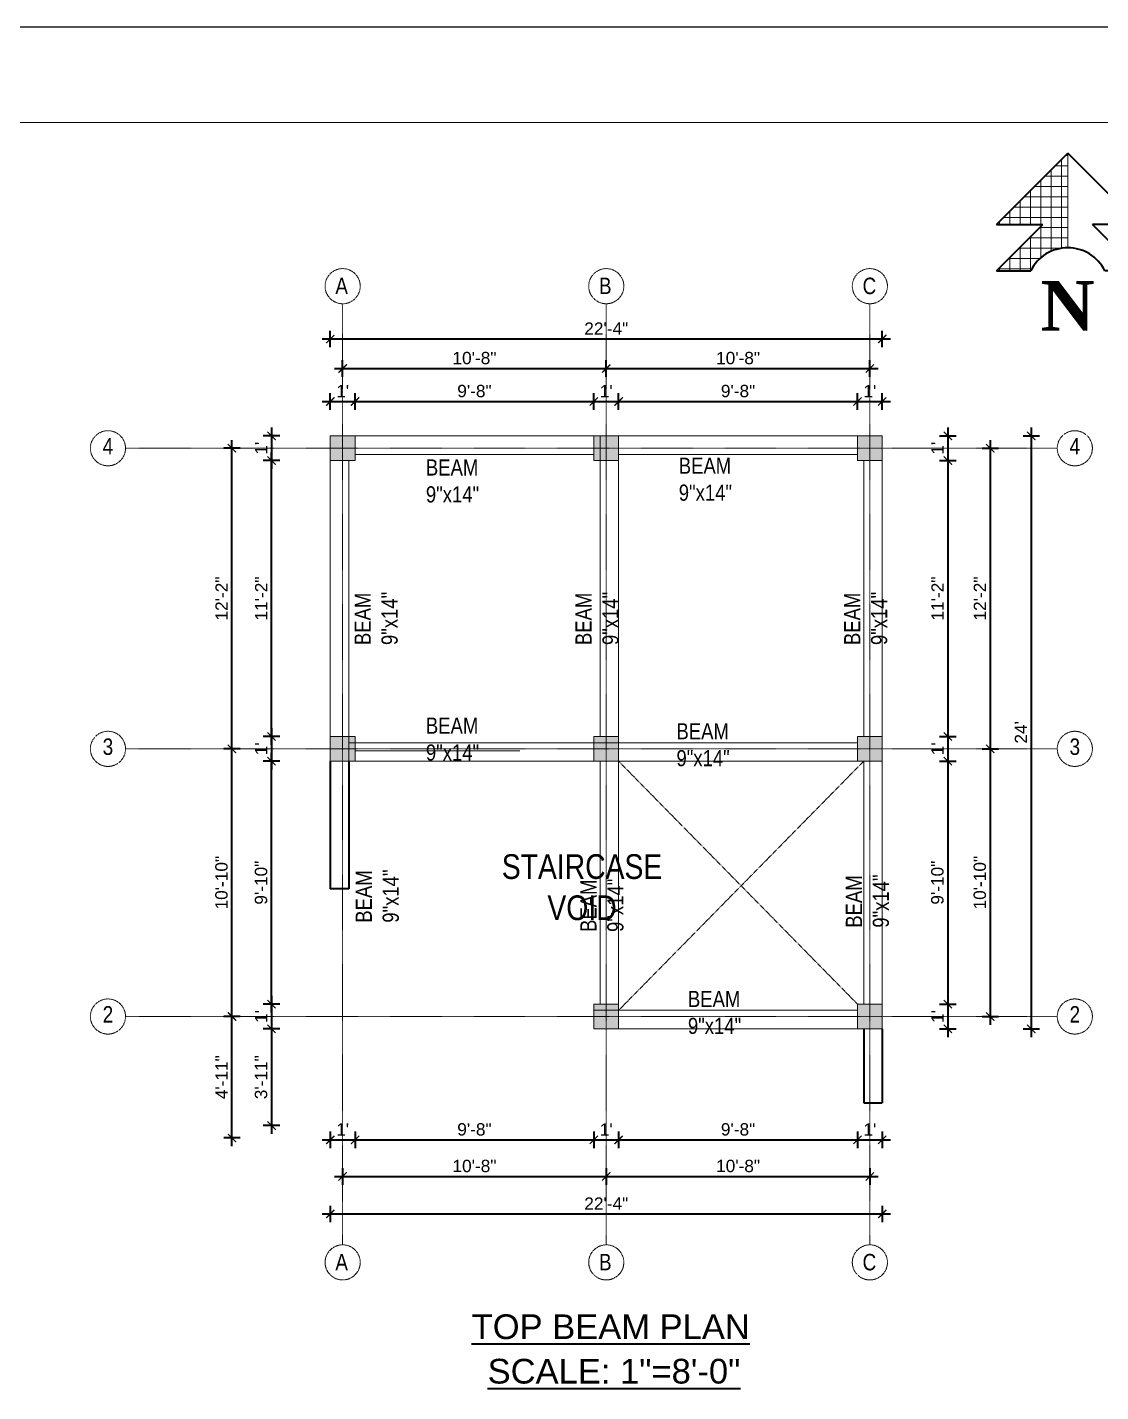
# Model space of a CAD drawing. Header units: inches. Extents: x 85856 to 287200, y -126184 to 75211.
# Drawn here: x 187880 to 188401, y -24066 to -23404 of the extents above; entities that cross this region are included whole.
import ezdxf
from ezdxf.enums import TextEntityAlignment as Align

# ---------------------------------------------------------------- set-up
doc = ezdxf.new("R2010")
doc.units = ezdxf.units.IN
doc.header["$LTSCALE"] = 0.5
doc.header["$MEASUREMENT"] = 0
doc.header["$PDMODE"] = 66
doc.linetypes.add('CENTER', pattern=[2, 1.25, -0.25, 0.25, -0.25])
for name, color, linetype, lineweight in [('Annotate-Lite.w', 177, 'Continuous', 9), ('Annotations-Bold.w', 177, 'Continuous', 13), ('ELE1', 3, 'Continuous', 9), ('TEXT', 220, 'Continuous', 9), ('wall', 1, 'Continuous', 40)]:
    doc.layers.add(name, color=color, linetype=linetype, lineweight=lineweight)
doc.styles.add('ARAIL', font='ARIALN.TTF')
doc.styles.add('ordinary', font='arial.ttf')
doc.styles.get("Standard").update_dxf_attribs({"font": 'arial.ttf'})
doc.dimstyles.new('1 by 96', dxfattribs={"dimtxt": 6, "dimasz": 4, "dimexe": 4, "dimexo": 4, "dimgap": 2, "dimtad": 1, "dimdec": 0, "dimzin": 0, "dimdsep": 46, "dimlunit": 4, "dimtxsty": 'Standard', "dimblk": 'ARCHTICK', "dimcen": 0, "dimdle": 4, "dimadec": 0, "dimazin": 0, "dimtfac": 1, "dimtdec": 0, "dimtix": 1, "dimtofl": 0, "dimtmove": 1, "dimatfit": 3, "dimldrblk": 'ARCHTICK', "dimfxl": 4, "dimfxlon": 1, "dimtolj": 1, "dimtzin": 0, "dimlwd": -1, "dimlwe": -1, "dimarcsym": 0})

# ---------------------------------------------------------------- blocks, each defined once
blk = doc.blocks.new('SDEGH')
at = {"layer": 'TEXT'}
h = blk.add_hatch(dxfattribs=at)
h.set_pattern_fill('NET', color=256, scale=40, style=0)
h.set_pattern_definition([(0, (43922.391, -13181.093), (0, 5), []), (90, (43922.391, -13181.093), (-5, 3e-16), [])])
h.paths.add_polyline_path([(52300.82, -9226.07), (52266.28, -9260.61), (52288.77, -9260.61), (52266.28, -9283.1), (52282.84, -9283.1, -0.284572), (52300.82, -9271.97)])
blk.add_line((52300.82, -9226.07), (52300.82, -9271.97), dxfattribs=at)
at = {"layer": 'wall'}
for p, q in [((52266.28, -9260.61), (52300.82, -9226.07)), ((52335.35, -9260.61), (52300.82, -9226.07)), ((52266.28, -9260.61), (52288.77, -9260.61)), ((52266.28, -9283.1), (52288.77, -9260.61)), ((52335.35, -9260.61), (52312.86, -9260.61)), ((52335.35, -9283.1), (52312.86, -9260.61)), ((52266.28, -9283.1), (52282.84, -9283.1)), ((52335.35, -9283.1), (52318.79, -9283.1))]:
    blk.add_line(p, q, dxfattribs=at)
blk.add_arc((52300.82, -9292.04), 20.08, 26.46046, 153.53954, dxfattribs=at)
at = {"layer": 'Defpoints', "insert": (52287.65, -9288.16), "char_height": 24, "width": 23.16, "attachment_point": 1}
blk.add_mtext('{\\fTimes New Roman|b1|i0|c0|p18;N}', dxfattribs=at)
blk = doc.blocks.new('_ArchTick')
at = {"color": 0, "linetype": 'ByBlock', "const_width": 0.15}
blk.add_lwpolyline([(-0.5, -0.5), (0.5, 0.5)], dxfattribs=at)
blk = doc.blocks.new('*D826')
at = {"layer": 'Defpoints', "color": 0, "transparency": 16777216}
for p in [(188039.39, -23585.53), (188027.39, -23602.23), (188039.39, -23602.23)]:
    blk.add_point(p, dxfattribs=at)
at = {"layer": 'wall', "color": 0, "transparency": 16777216}
for p, q in [((188027.39, -23589.53), (188027.39, -23581.53)), ((188039.39, -23589.53), (188039.39, -23581.53)), ((188023.39, -23585.53), (188043.39, -23585.53))]:
    blk.add_line(p, q, dxfattribs=at)
at = {"layer": 'wall', "color": 0, "transparency": 16777216, "xscale": 4, "yscale": 4, "zscale": 4, "rotation": 180}
blk.add_blockref('_ArchTick', (188027.39, -23585.53), dxfattribs=at)
at = {"layer": 'wall', "color": 0, "transparency": 16777216, "xscale": 4, "yscale": 4, "zscale": 4}
blk.add_blockref('_ArchTick', (188039.39, -23585.53), dxfattribs=at)
at = {"layer": 'wall', "color": 0, "transparency": 16777216, "insert": (188033.39, -23580.52), "char_height": 6, "attachment_point": 5}
blk.add_mtext("\\A1;1'", dxfattribs=at)
blk = doc.blocks.new('*D827')
at = {"layer": 'Defpoints', "color": 0, "transparency": 16777216}
for p in [(188155.39, -23585.53), (188039.39, -23602.23), (188155.39, -23602.23)]:
    blk.add_point(p, dxfattribs=at)
at = {"layer": 'wall', "color": 0, "transparency": 16777216}
for p, q in [((188039.39, -23589.53), (188039.39, -23581.53)), ((188155.39, -23589.53), (188155.39, -23581.53)), ((188035.39, -23585.53), (188159.39, -23585.53))]:
    blk.add_line(p, q, dxfattribs=at)
at = {"layer": 'wall', "color": 0, "transparency": 16777216, "xscale": 4, "yscale": 4, "zscale": 4, "rotation": 180}
blk.add_blockref('_ArchTick', (188039.39, -23585.53), dxfattribs=at)
at = {"layer": 'wall', "color": 0, "transparency": 16777216, "xscale": 4, "yscale": 4, "zscale": 4}
blk.add_blockref('_ArchTick', (188155.39, -23585.53), dxfattribs=at)
at = {"layer": 'wall', "color": 0, "transparency": 16777216, "insert": (188097.39, -23580.47), "char_height": 6, "attachment_point": 5}
blk.add_mtext('\\A1;9\'-8"', dxfattribs=at)
blk = doc.blocks.new('*D828')
at = {"layer": 'Defpoints', "color": 0, "transparency": 16777216}
for p in [(188167.39, -23585.53), (188155.39, -23602.23), (188167.39, -23602.23)]:
    blk.add_point(p, dxfattribs=at)
at = {"layer": 'wall', "color": 0, "transparency": 16777216}
for p, q in [((188155.39, -23589.53), (188155.39, -23581.53)), ((188167.39, -23589.53), (188167.39, -23581.53)), ((188151.39, -23585.53), (188171.39, -23585.53))]:
    blk.add_line(p, q, dxfattribs=at)
at = {"layer": 'wall', "color": 0, "transparency": 16777216, "xscale": 4, "yscale": 4, "zscale": 4, "rotation": 180}
blk.add_blockref('_ArchTick', (188155.39, -23585.53), dxfattribs=at)
at = {"layer": 'wall', "color": 0, "transparency": 16777216, "xscale": 4, "yscale": 4, "zscale": 4}
blk.add_blockref('_ArchTick', (188167.39, -23585.53), dxfattribs=at)
at = {"layer": 'wall', "color": 0, "transparency": 16777216, "insert": (188161.39, -23580.52), "char_height": 6, "attachment_point": 5}
blk.add_mtext("\\A1;1'", dxfattribs=at)
blk = doc.blocks.new('*D829')
at = {"layer": 'Defpoints', "color": 0, "transparency": 16777216}
for p in [(188283.39, -23585.53), (188167.39, -23602.23), (188283.39, -23602.23)]:
    blk.add_point(p, dxfattribs=at)
at = {"layer": 'wall', "color": 0, "transparency": 16777216}
for p, q in [((188167.39, -23589.53), (188167.39, -23581.53)), ((188283.39, -23589.53), (188283.39, -23581.53)), ((188163.39, -23585.53), (188287.39, -23585.53))]:
    blk.add_line(p, q, dxfattribs=at)
at = {"layer": 'wall', "color": 0, "transparency": 16777216, "xscale": 4, "yscale": 4, "zscale": 4, "rotation": 180}
blk.add_blockref('_ArchTick', (188167.39, -23585.53), dxfattribs=at)
at = {"layer": 'wall', "color": 0, "transparency": 16777216, "xscale": 4, "yscale": 4, "zscale": 4}
blk.add_blockref('_ArchTick', (188283.39, -23585.53), dxfattribs=at)
at = {"layer": 'wall', "color": 0, "transparency": 16777216, "insert": (188225.39, -23580.47), "char_height": 6, "attachment_point": 5}
blk.add_mtext('\\A1;9\'-8"', dxfattribs=at)
blk = doc.blocks.new('*D830')
at = {"layer": 'Defpoints', "color": 0, "transparency": 16777216}
for p in [(188295.39, -23585.53), (188283.39, -23602.23), (188295.39, -23602.23)]:
    blk.add_point(p, dxfattribs=at)
at = {"layer": 'wall', "color": 0, "transparency": 16777216}
for p, q in [((188283.39, -23589.53), (188283.39, -23581.53)), ((188295.39, -23589.53), (188295.39, -23581.53)), ((188279.39, -23585.53), (188299.39, -23585.53))]:
    blk.add_line(p, q, dxfattribs=at)
at = {"layer": 'wall', "color": 0, "transparency": 16777216, "xscale": 4, "yscale": 4, "zscale": 4, "rotation": 180}
blk.add_blockref('_ArchTick', (188283.39, -23585.53), dxfattribs=at)
at = {"layer": 'wall', "color": 0, "transparency": 16777216, "xscale": 4, "yscale": 4, "zscale": 4}
blk.add_blockref('_ArchTick', (188295.39, -23585.53), dxfattribs=at)
at = {"layer": 'wall', "color": 0, "transparency": 16777216, "insert": (188289.39, -23580.52), "char_height": 6, "attachment_point": 5}
blk.add_mtext("\\A1;1'", dxfattribs=at)
blk = doc.blocks.new('*D831')
at = {"layer": 'Defpoints', "color": 0, "transparency": 16777216}
for p in [(188161.39, -23569.51), (188033.39, -23602.23), (188161.39, -23602.23)]:
    blk.add_point(p, dxfattribs=at)
at = {"layer": 'wall', "color": 0, "transparency": 16777216}
for p, q in [((188029.39, -23569.51), (188165.39, -23569.51)), ((188033.39, -23573.51), (188033.39, -23565.51)), ((188161.39, -23573.51), (188161.39, -23565.51))]:
    blk.add_line(p, q, dxfattribs=at)
at = {"layer": 'wall', "color": 0, "transparency": 16777216, "xscale": 4, "yscale": 4, "zscale": 4, "rotation": 180}
blk.add_blockref('_ArchTick', (188033.39, -23569.51), dxfattribs=at)
at = {"layer": 'wall', "color": 0, "transparency": 16777216, "xscale": 4, "yscale": 4, "zscale": 4}
blk.add_blockref('_ArchTick', (188161.39, -23569.51), dxfattribs=at)
at = {"layer": 'wall', "color": 0, "transparency": 16777216, "insert": (188097.39, -23564.45), "char_height": 6, "attachment_point": 5}
blk.add_mtext('\\A1;10\'-8"', dxfattribs=at)
blk = doc.blocks.new('*D832')
at = {"layer": 'Defpoints', "color": 0, "transparency": 16777216}
for p in [(188289.39, -23569.51), (188161.39, -23602.23), (188289.39, -23602.23)]:
    blk.add_point(p, dxfattribs=at)
at = {"layer": 'wall', "color": 0, "transparency": 16777216}
for p, q in [((188157.39, -23569.51), (188293.39, -23569.51)), ((188161.39, -23573.51), (188161.39, -23565.51)), ((188289.39, -23573.51), (188289.39, -23565.51))]:
    blk.add_line(p, q, dxfattribs=at)
at = {"layer": 'wall', "color": 0, "transparency": 16777216, "xscale": 4, "yscale": 4, "zscale": 4, "rotation": 180}
blk.add_blockref('_ArchTick', (188161.39, -23569.51), dxfattribs=at)
at = {"layer": 'wall', "color": 0, "transparency": 16777216, "xscale": 4, "yscale": 4, "zscale": 4}
blk.add_blockref('_ArchTick', (188289.39, -23569.51), dxfattribs=at)
at = {"layer": 'wall', "color": 0, "transparency": 16777216, "insert": (188225.39, -23564.45), "char_height": 6, "attachment_point": 5}
blk.add_mtext('\\A1;10\'-8"', dxfattribs=at)
blk = doc.blocks.new('*D833')
at = {"layer": 'Defpoints', "color": 0, "transparency": 16777216}
for p in [(188295.39, -23555.13), (188027.39, -23602.23), (188295.39, -23602.23)]:
    blk.add_point(p, dxfattribs=at)
at = {"layer": 'wall', "color": 0, "transparency": 16777216}
for p, q in [((188027.39, -23559.13), (188027.39, -23551.13)), ((188295.39, -23559.13), (188295.39, -23551.13)), ((188023.39, -23555.13), (188299.39, -23555.13))]:
    blk.add_line(p, q, dxfattribs=at)
at = {"layer": 'wall', "color": 0, "transparency": 16777216, "xscale": 4, "yscale": 4, "zscale": 4, "rotation": 180}
blk.add_blockref('_ArchTick', (188027.39, -23555.13), dxfattribs=at)
at = {"layer": 'wall', "color": 0, "transparency": 16777216, "xscale": 4, "yscale": 4, "zscale": 4}
blk.add_blockref('_ArchTick', (188295.39, -23555.13), dxfattribs=at)
at = {"layer": 'wall', "color": 0, "transparency": 16777216, "insert": (188161.39, -23550.12), "char_height": 6, "attachment_point": 5}
blk.add_mtext('\\A1;22\'-4"', dxfattribs=at)
blk = doc.blocks.new('*D834')
at = {"layer": 'Defpoints', "color": 0, "transparency": 16777216}
for p in [(188027.39, -23602.23), (187998.86, -23614.23), (188027.39, -23614.23)]:
    blk.add_point(p, dxfattribs=at)
at = {"layer": 'wall', "color": 0, "transparency": 16777216}
for p, q in [((187998.86, -23598.23), (187998.86, -23618.23)), ((188002.86, -23602.23), (187994.86, -23602.23)), ((188002.86, -23614.23), (187994.86, -23614.23))]:
    blk.add_line(p, q, dxfattribs=at)
at = {"layer": 'wall', "color": 0, "transparency": 16777216, "xscale": 4, "yscale": 4, "zscale": 4}
for p, rotation in [((187998.86, -23602.23), 90), ((187998.86, -23614.23), 270)]:
    blk.add_blockref('_ArchTick', p, dxfattribs=dict(at, rotation=rotation))
at = {"layer": 'wall', "color": 0, "transparency": 16777216, "insert": (187993.85, -23608.23), "char_height": 6, "attachment_point": 5, "rotation": 90}
blk.add_mtext("\\A1;1'", dxfattribs=at)
blk = doc.blocks.new('*D835')
at = {"layer": 'Defpoints', "color": 0, "transparency": 16777216}
for p in [(188027.39, -23748.23), (187998.86, -23760.23), (188027.39, -23760.23)]:
    blk.add_point(p, dxfattribs=at)
at = {"layer": 'wall', "color": 0, "transparency": 16777216}
for p, q in [((187998.86, -23744.23), (187998.86, -23764.23)), ((188002.86, -23748.23), (187994.86, -23748.23)), ((188002.86, -23760.23), (187994.86, -23760.23))]:
    blk.add_line(p, q, dxfattribs=at)
at = {"layer": 'wall', "color": 0, "transparency": 16777216, "xscale": 4, "yscale": 4, "zscale": 4}
for p, rotation in [((187998.86, -23748.23), 90), ((187998.86, -23760.23), 270)]:
    blk.add_blockref('_ArchTick', p, dxfattribs=dict(at, rotation=rotation))
at = {"layer": 'wall', "color": 0, "transparency": 16777216, "insert": (187993.85, -23754.23), "char_height": 6, "attachment_point": 5, "rotation": 90}
blk.add_mtext("\\A1;1'", dxfattribs=at)
blk = doc.blocks.new('*D836')
at = {"layer": 'Defpoints', "color": 0, "transparency": 16777216}
for p in [(188027.39, -23878.23), (187998.86, -23890.23), (188027.39, -23890.23)]:
    blk.add_point(p, dxfattribs=at)
at = {"layer": 'wall', "color": 0, "transparency": 16777216}
for p, q in [((187998.86, -23874.23), (187998.86, -23894.23)), ((188002.86, -23878.23), (187994.86, -23878.23)), ((188002.86, -23890.23), (187994.86, -23890.23))]:
    blk.add_line(p, q, dxfattribs=at)
at = {"layer": 'wall', "color": 0, "transparency": 16777216, "xscale": 4, "yscale": 4, "zscale": 4}
for p, rotation in [((187998.86, -23878.23), 90), ((187998.86, -23890.23), 270)]:
    blk.add_blockref('_ArchTick', p, dxfattribs=dict(at, rotation=rotation))
at = {"layer": 'wall', "color": 0, "transparency": 16777216, "insert": (187993.85, -23884.23), "char_height": 6, "attachment_point": 5, "rotation": 90}
blk.add_mtext("\\A1;1'", dxfattribs=at)
blk = doc.blocks.new('*D837')
at = {"layer": 'Defpoints', "color": 0, "transparency": 16777216}
for p in [(188027.39, -23890.23), (187998.86, -23937.23), (188027.39, -23937.23)]:
    blk.add_point(p, dxfattribs=at)
at = {"layer": 'wall', "color": 0, "transparency": 16777216}
for p, q in [((187998.86, -23886.23), (187998.86, -23941.23)), ((188002.86, -23890.23), (187994.86, -23890.23)), ((188002.86, -23937.23), (187994.86, -23937.23))]:
    blk.add_line(p, q, dxfattribs=at)
at = {"layer": 'wall', "color": 0, "transparency": 16777216, "xscale": 4, "yscale": 4, "zscale": 4}
for p, rotation in [((187998.86, -23890.23), 90), ((187998.86, -23937.23), 270)]:
    blk.add_blockref('_ArchTick', p, dxfattribs=dict(at, rotation=rotation))
at = {"layer": 'wall', "color": 0, "transparency": 16777216, "insert": (187993.79, -23913.73), "char_height": 6, "attachment_point": 5, "rotation": 90}
blk.add_mtext('\\A1;3\'-11"', dxfattribs=at)
blk = doc.blocks.new('*D838')
at = {"layer": 'Defpoints', "color": 0, "transparency": 16777216}
for p in [(187979.65, -23884.23), (188027.39, -23884.23), (188027.39, -23943.23)]:
    blk.add_point(p, dxfattribs=at)
at = {"layer": 'wall', "color": 0, "transparency": 16777216}
for p, q in [((187979.65, -23947.23), (187979.65, -23880.23)), ((187983.65, -23884.23), (187975.65, -23884.23)), ((187983.65, -23943.23), (187975.65, -23943.23))]:
    blk.add_line(p, q, dxfattribs=at)
at = {"layer": 'wall', "color": 0, "transparency": 16777216, "xscale": 4, "yscale": 4, "zscale": 4}
for p, rotation in [((187979.65, -23884.23), 90), ((187979.65, -23943.23), 270)]:
    blk.add_blockref('_ArchTick', p, dxfattribs=dict(at, rotation=rotation))
at = {"layer": 'wall', "color": 0, "transparency": 16777216, "insert": (187974.64, -23913.73), "char_height": 6, "attachment_point": 5, "rotation": 90}
blk.add_mtext('\\A1;4\'-11"', dxfattribs=at)
blk = doc.blocks.new('*D839')
at = {"layer": 'Defpoints', "color": 0, "transparency": 16777216}
for p in [(187979.65, -23754.23), (188027.39, -23754.23), (188027.39, -23884.23)]:
    blk.add_point(p, dxfattribs=at)
at = {"layer": 'wall', "color": 0, "transparency": 16777216}
for p, q in [((187979.65, -23888.23), (187979.65, -23750.23)), ((187983.65, -23754.23), (187975.65, -23754.23)), ((187983.65, -23884.23), (187975.65, -23884.23))]:
    blk.add_line(p, q, dxfattribs=at)
at = {"layer": 'wall', "color": 0, "transparency": 16777216, "xscale": 4, "yscale": 4, "zscale": 4}
for p, rotation in [((187979.65, -23754.23), 90), ((187979.65, -23884.23), 270)]:
    blk.add_blockref('_ArchTick', p, dxfattribs=dict(at, rotation=rotation))
at = {"layer": 'wall', "color": 0, "transparency": 16777216, "insert": (187974.58, -23819.23), "char_height": 6, "attachment_point": 5, "rotation": 90}
blk.add_mtext('\\A1;10\'-10"', dxfattribs=at)
blk = doc.blocks.new('*D840')
at = {"layer": 'Defpoints', "color": 0, "transparency": 16777216}
for p in [(187979.65, -23608.23), (188027.39, -23608.23), (188027.39, -23754.23)]:
    blk.add_point(p, dxfattribs=at)
at = {"layer": 'wall', "color": 0, "transparency": 16777216}
for p, q in [((187979.65, -23758.23), (187979.65, -23604.23)), ((187983.65, -23608.23), (187975.65, -23608.23)), ((187983.65, -23754.23), (187975.65, -23754.23))]:
    blk.add_line(p, q, dxfattribs=at)
at = {"layer": 'wall', "color": 0, "transparency": 16777216, "xscale": 4, "yscale": 4, "zscale": 4}
for p, rotation in [((187979.65, -23608.23), 90), ((187979.65, -23754.23), 270)]:
    blk.add_blockref('_ArchTick', p, dxfattribs=dict(at, rotation=rotation))
at = {"layer": 'wall', "color": 0, "transparency": 16777216, "insert": (187974.64, -23681.23), "char_height": 6, "attachment_point": 5, "rotation": 90}
blk.add_mtext('\\A1;12\'-2"', dxfattribs=at)
blk = doc.blocks.new('*D841')
at = {"layer": 'Defpoints', "color": 0, "transparency": 16777216}
for p in [(188295.39, -23602.23), (188295.39, -23614.23), (188327.26, -23614.23)]:
    blk.add_point(p, dxfattribs=at)
at = {"layer": 'wall', "color": 0, "transparency": 16777216}
for p, q in [((188327.26, -23598.23), (188327.26, -23618.23)), ((188323.26, -23602.23), (188331.26, -23602.23)), ((188323.26, -23614.23), (188331.26, -23614.23))]:
    blk.add_line(p, q, dxfattribs=at)
at = {"layer": 'wall', "color": 0, "transparency": 16777216, "xscale": 4, "yscale": 4, "zscale": 4}
for p, rotation in [((188327.26, -23602.23), 90), ((188327.26, -23614.23), 270)]:
    blk.add_blockref('_ArchTick', p, dxfattribs=dict(at, rotation=rotation))
at = {"layer": 'wall', "color": 0, "transparency": 16777216, "insert": (188322.25, -23608.23), "char_height": 6, "attachment_point": 5, "rotation": 90}
blk.add_mtext("\\A1;1'", dxfattribs=at)
blk = doc.blocks.new('*D842')
at = {"layer": 'Defpoints', "color": 0, "transparency": 16777216}
for p in [(188295.39, -23748.23), (188295.39, -23760.23), (188327.26, -23760.23)]:
    blk.add_point(p, dxfattribs=at)
at = {"layer": 'wall', "color": 0, "transparency": 16777216}
for p, q in [((188327.26, -23744.23), (188327.26, -23764.23)), ((188323.26, -23748.23), (188331.26, -23748.23)), ((188323.26, -23760.23), (188331.26, -23760.23))]:
    blk.add_line(p, q, dxfattribs=at)
at = {"layer": 'wall', "color": 0, "transparency": 16777216, "xscale": 4, "yscale": 4, "zscale": 4}
for p, rotation in [((188327.26, -23748.23), 90), ((188327.26, -23760.23), 270)]:
    blk.add_blockref('_ArchTick', p, dxfattribs=dict(at, rotation=rotation))
at = {"layer": 'wall', "color": 0, "transparency": 16777216, "insert": (188322.25, -23754.23), "char_height": 6, "attachment_point": 5, "rotation": 90}
blk.add_mtext("\\A1;1'", dxfattribs=at)
blk = doc.blocks.new('*D843')
at = {"layer": 'Defpoints', "color": 0, "transparency": 16777216}
for p in [(188295.39, -23608.23), (188295.39, -23754.23), (188347.86, -23754.23)]:
    blk.add_point(p, dxfattribs=at)
at = {"layer": 'wall', "color": 0, "transparency": 16777216}
for p, q in [((188347.86, -23604.23), (188347.86, -23758.23)), ((188343.86, -23608.23), (188351.86, -23608.23)), ((188343.86, -23754.23), (188351.86, -23754.23))]:
    blk.add_line(p, q, dxfattribs=at)
at = {"layer": 'wall', "color": 0, "transparency": 16777216, "xscale": 4, "yscale": 4, "zscale": 4}
for p, rotation in [((188347.86, -23608.23), 90), ((188347.86, -23754.23), 270)]:
    blk.add_blockref('_ArchTick', p, dxfattribs=dict(at, rotation=rotation))
at = {"layer": 'wall', "color": 0, "transparency": 16777216, "insert": (188342.85, -23681.23), "char_height": 6, "attachment_point": 5, "rotation": 90}
blk.add_mtext('\\A1;12\'-2"', dxfattribs=at)
blk = doc.blocks.new('*D844')
at = {"layer": 'Defpoints', "color": 0, "transparency": 16777216}
for p in [(188295.39, -23754.23), (188295.39, -23884.23), (188347.86, -23884.23)]:
    blk.add_point(p, dxfattribs=at)
at = {"layer": 'wall', "color": 0, "transparency": 16777216}
for p, q in [((188347.86, -23750.23), (188347.86, -23888.23)), ((188343.86, -23754.23), (188351.86, -23754.23)), ((188343.86, -23884.23), (188351.86, -23884.23))]:
    blk.add_line(p, q, dxfattribs=at)
at = {"layer": 'wall', "color": 0, "transparency": 16777216, "xscale": 4, "yscale": 4, "zscale": 4}
for p, rotation in [((188347.86, -23754.23), 90), ((188347.86, -23884.23), 270)]:
    blk.add_blockref('_ArchTick', p, dxfattribs=dict(at, rotation=rotation))
at = {"layer": 'wall', "color": 0, "transparency": 16777216, "insert": (188342.79, -23819.23), "char_height": 6, "attachment_point": 5, "rotation": 90}
blk.add_mtext('\\A1;10\'-10"', dxfattribs=at)
blk = doc.blocks.new('*D845')
at = {"layer": 'Defpoints', "color": 0, "transparency": 16777216}
for p in [(187998.86, -23760.23), (188027.39, -23760.23), (188027.39, -23878.23)]:
    blk.add_point(p, dxfattribs=at)
at = {"layer": 'wall', "color": 0, "transparency": 16777216}
for p, q in [((187998.86, -23882.23), (187998.86, -23756.23)), ((188002.86, -23760.23), (187994.86, -23760.23)), ((188002.86, -23878.23), (187994.86, -23878.23))]:
    blk.add_line(p, q, dxfattribs=at)
at = {"layer": 'wall', "color": 0, "transparency": 16777216, "xscale": 4, "yscale": 4, "zscale": 4}
for p, rotation in [((187998.86, -23760.23), 90), ((187998.86, -23878.23), 270)]:
    blk.add_blockref('_ArchTick', p, dxfattribs=dict(at, rotation=rotation))
at = {"layer": 'wall', "color": 0, "transparency": 16777216, "insert": (187993.79, -23819.23), "char_height": 6, "attachment_point": 5, "rotation": 90}
blk.add_mtext('\\A1;9\'-10"', dxfattribs=at)
blk = doc.blocks.new('*D846')
at = {"layer": 'Defpoints', "color": 0, "transparency": 16777216}
for p in [(187998.86, -23614.23), (188027.39, -23614.23), (188027.39, -23748.23)]:
    blk.add_point(p, dxfattribs=at)
at = {"layer": 'wall', "color": 0, "transparency": 16777216}
for p, q in [((187998.86, -23752.23), (187998.86, -23610.23)), ((188002.86, -23614.23), (187994.86, -23614.23)), ((188002.86, -23748.23), (187994.86, -23748.23))]:
    blk.add_line(p, q, dxfattribs=at)
at = {"layer": 'wall', "color": 0, "transparency": 16777216, "xscale": 4, "yscale": 4, "zscale": 4}
for p, rotation in [((187998.86, -23614.23), 90), ((187998.86, -23748.23), 270)]:
    blk.add_blockref('_ArchTick', p, dxfattribs=dict(at, rotation=rotation))
at = {"layer": 'wall', "color": 0, "transparency": 16777216, "insert": (187993.85, -23681.23), "char_height": 6, "attachment_point": 5, "rotation": 90}
blk.add_mtext('\\A1;11\'-2"', dxfattribs=at)
blk = doc.blocks.new('*D847')
at = {"layer": 'Defpoints', "color": 0, "transparency": 16777216}
for p in [(188033.39, -23910.52), (188161.39, -23910.52), (188161.39, -23961.92)]:
    blk.add_point(p, dxfattribs=at)
at = {"layer": 'wall', "color": 0, "transparency": 16777216}
for p, q in [((188029.39, -23961.92), (188165.39, -23961.92)), ((188033.39, -23957.92), (188033.39, -23965.92)), ((188161.39, -23957.92), (188161.39, -23965.92))]:
    blk.add_line(p, q, dxfattribs=at)
at = {"layer": 'wall', "color": 0, "transparency": 16777216, "xscale": 4, "yscale": 4, "zscale": 4, "rotation": 180}
blk.add_blockref('_ArchTick', (188033.39, -23961.92), dxfattribs=at)
at = {"layer": 'wall', "color": 0, "transparency": 16777216, "xscale": 4, "yscale": 4, "zscale": 4}
blk.add_blockref('_ArchTick', (188161.39, -23961.92), dxfattribs=at)
at = {"layer": 'wall', "color": 0, "transparency": 16777216, "insert": (188097.39, -23956.86), "char_height": 6, "attachment_point": 5}
blk.add_mtext('\\A1;10\'-8"', dxfattribs=at)
blk = doc.blocks.new('*D848')
at = {"layer": 'Defpoints', "color": 0, "transparency": 16777216}
for p in [(188289.39, -23851.52), (188161.39, -23910.52), (188289.39, -23961.92)]:
    blk.add_point(p, dxfattribs=at)
at = {"layer": 'wall', "color": 0, "transparency": 16777216}
for p, q in [((188157.39, -23961.92), (188293.39, -23961.92)), ((188161.39, -23957.92), (188161.39, -23965.92)), ((188289.39, -23957.92), (188289.39, -23965.92))]:
    blk.add_line(p, q, dxfattribs=at)
at = {"layer": 'wall', "color": 0, "transparency": 16777216, "xscale": 4, "yscale": 4, "zscale": 4, "rotation": 180}
blk.add_blockref('_ArchTick', (188161.39, -23961.92), dxfattribs=at)
at = {"layer": 'wall', "color": 0, "transparency": 16777216, "xscale": 4, "yscale": 4, "zscale": 4}
blk.add_blockref('_ArchTick', (188289.39, -23961.92), dxfattribs=at)
at = {"layer": 'wall', "color": 0, "transparency": 16777216, "insert": (188225.39, -23956.86), "char_height": 6, "attachment_point": 5}
blk.add_mtext('\\A1;10\'-8"', dxfattribs=at)
blk = doc.blocks.new('*D849')
at = {"layer": 'Defpoints', "color": 0, "transparency": 16777216}
for p in [(188027.39, -23917.05), (188039.39, -23917.05), (188039.39, -23944.15)]:
    blk.add_point(p, dxfattribs=at)
at = {"layer": 'wall', "color": 0, "transparency": 16777216}
for p, q in [((188027.39, -23940.15), (188027.39, -23948.15)), ((188039.39, -23940.15), (188039.39, -23948.15)), ((188023.39, -23944.15), (188043.39, -23944.15))]:
    blk.add_line(p, q, dxfattribs=at)
at = {"layer": 'wall', "color": 0, "transparency": 16777216, "xscale": 4, "yscale": 4, "zscale": 4, "rotation": 180}
blk.add_blockref('_ArchTick', (188027.39, -23944.15), dxfattribs=at)
at = {"layer": 'wall', "color": 0, "transparency": 16777216, "xscale": 4, "yscale": 4, "zscale": 4}
blk.add_blockref('_ArchTick', (188039.39, -23944.15), dxfattribs=at)
at = {"layer": 'wall', "color": 0, "transparency": 16777216, "insert": (188033.39, -23939.13), "char_height": 6, "attachment_point": 5}
blk.add_mtext("\\A1;1'", dxfattribs=at)
blk = doc.blocks.new('*D850')
at = {"layer": 'Defpoints', "color": 0, "transparency": 16777216}
for p in [(188039.39, -23917.05), (188155.39, -23917.05), (188155.39, -23944.15)]:
    blk.add_point(p, dxfattribs=at)
at = {"layer": 'wall', "color": 0, "transparency": 16777216}
for p, q in [((188039.39, -23940.15), (188039.39, -23948.15)), ((188155.39, -23940.15), (188155.39, -23948.15)), ((188035.39, -23944.15), (188159.39, -23944.15))]:
    blk.add_line(p, q, dxfattribs=at)
at = {"layer": 'wall', "color": 0, "transparency": 16777216, "xscale": 4, "yscale": 4, "zscale": 4, "rotation": 180}
blk.add_blockref('_ArchTick', (188039.39, -23944.15), dxfattribs=at)
at = {"layer": 'wall', "color": 0, "transparency": 16777216, "xscale": 4, "yscale": 4, "zscale": 4}
blk.add_blockref('_ArchTick', (188155.39, -23944.15), dxfattribs=at)
at = {"layer": 'wall', "color": 0, "transparency": 16777216, "insert": (188097.39, -23939.08), "char_height": 6, "attachment_point": 5}
blk.add_mtext('\\A1;9\'-8"', dxfattribs=at)
blk = doc.blocks.new('*D851')
at = {"layer": 'Defpoints', "color": 0, "transparency": 16777216}
for p in [(188155.39, -23917.05), (188167.39, -23917.05), (188167.39, -23944.15)]:
    blk.add_point(p, dxfattribs=at)
at = {"layer": 'wall', "color": 0, "transparency": 16777216}
for p, q in [((188155.39, -23940.15), (188155.39, -23948.15)), ((188167.39, -23940.15), (188167.39, -23948.15)), ((188151.39, -23944.15), (188171.39, -23944.15))]:
    blk.add_line(p, q, dxfattribs=at)
at = {"layer": 'wall', "color": 0, "transparency": 16777216, "xscale": 4, "yscale": 4, "zscale": 4, "rotation": 180}
blk.add_blockref('_ArchTick', (188155.39, -23944.15), dxfattribs=at)
at = {"layer": 'wall', "color": 0, "transparency": 16777216, "xscale": 4, "yscale": 4, "zscale": 4}
blk.add_blockref('_ArchTick', (188167.39, -23944.15), dxfattribs=at)
at = {"layer": 'wall', "color": 0, "transparency": 16777216, "insert": (188161.39, -23939.13), "char_height": 6, "attachment_point": 5}
blk.add_mtext("\\A1;1'", dxfattribs=at)
blk = doc.blocks.new('*D852')
at = {"layer": 'Defpoints', "color": 0, "transparency": 16777216}
for p in [(188283.39, -23858.05), (188167.39, -23917.05), (188283.39, -23944.15)]:
    blk.add_point(p, dxfattribs=at)
at = {"layer": 'wall', "color": 0, "transparency": 16777216}
for p, q in [((188167.39, -23940.15), (188167.39, -23948.15)), ((188283.39, -23940.15), (188283.39, -23948.15)), ((188163.39, -23944.15), (188287.39, -23944.15))]:
    blk.add_line(p, q, dxfattribs=at)
at = {"layer": 'wall', "color": 0, "transparency": 16777216, "xscale": 4, "yscale": 4, "zscale": 4, "rotation": 180}
blk.add_blockref('_ArchTick', (188167.39, -23944.15), dxfattribs=at)
at = {"layer": 'wall', "color": 0, "transparency": 16777216, "xscale": 4, "yscale": 4, "zscale": 4}
blk.add_blockref('_ArchTick', (188283.39, -23944.15), dxfattribs=at)
at = {"layer": 'wall', "color": 0, "transparency": 16777216, "insert": (188225.39, -23939.08), "char_height": 6, "attachment_point": 5}
blk.add_mtext('\\A1;9\'-8"', dxfattribs=at)
blk = doc.blocks.new('*D853')
at = {"layer": 'Defpoints', "color": 0, "transparency": 16777216}
for p in [(188283.39, -23858.05), (188295.39, -23858.05), (188295.39, -23944.15)]:
    blk.add_point(p, dxfattribs=at)
at = {"layer": 'wall', "color": 0, "transparency": 16777216}
for p, q in [((188283.39, -23940.15), (188283.39, -23948.15)), ((188295.39, -23940.15), (188295.39, -23948.15)), ((188279.39, -23944.15), (188299.39, -23944.15))]:
    blk.add_line(p, q, dxfattribs=at)
at = {"layer": 'wall', "color": 0, "transparency": 16777216, "xscale": 4, "yscale": 4, "zscale": 4, "rotation": 180}
blk.add_blockref('_ArchTick', (188283.39, -23944.15), dxfattribs=at)
at = {"layer": 'wall', "color": 0, "transparency": 16777216, "xscale": 4, "yscale": 4, "zscale": 4}
blk.add_blockref('_ArchTick', (188295.39, -23944.15), dxfattribs=at)
at = {"layer": 'wall', "color": 0, "transparency": 16777216, "insert": (188289.39, -23939.13), "char_height": 6, "attachment_point": 5}
blk.add_mtext("\\A1;1'", dxfattribs=at)
blk = doc.blocks.new('*D854')
at = {"layer": 'Defpoints', "color": 0, "transparency": 16777216}
for p in [(188295.39, -23614.23), (188295.39, -23748.23), (188327.26, -23748.23)]:
    blk.add_point(p, dxfattribs=at)
at = {"layer": 'wall', "color": 0, "transparency": 16777216}
for p, q in [((188327.26, -23610.23), (188327.26, -23752.23)), ((188323.26, -23614.23), (188331.26, -23614.23)), ((188323.26, -23748.23), (188331.26, -23748.23))]:
    blk.add_line(p, q, dxfattribs=at)
at = {"layer": 'wall', "color": 0, "transparency": 16777216, "xscale": 4, "yscale": 4, "zscale": 4}
for p, rotation in [((188327.26, -23614.23), 90), ((188327.26, -23748.23), 270)]:
    blk.add_blockref('_ArchTick', p, dxfattribs=dict(at, rotation=rotation))
at = {"layer": 'wall', "color": 0, "transparency": 16777216, "insert": (188322.25, -23681.23), "char_height": 6, "attachment_point": 5, "rotation": 90}
blk.add_mtext('\\A1;11\'-2"', dxfattribs=at)
blk = doc.blocks.new('*D855')
at = {"layer": 'Defpoints', "color": 0, "transparency": 16777216}
for p in [(188295.39, -23760.23), (188295.39, -23878.23), (188327.26, -23878.23)]:
    blk.add_point(p, dxfattribs=at)
at = {"layer": 'wall', "color": 0, "transparency": 16777216}
for p, q in [((188327.26, -23756.23), (188327.26, -23882.23)), ((188323.26, -23760.23), (188331.26, -23760.23)), ((188323.26, -23878.23), (188331.26, -23878.23))]:
    blk.add_line(p, q, dxfattribs=at)
at = {"layer": 'wall', "color": 0, "transparency": 16777216, "xscale": 4, "yscale": 4, "zscale": 4}
for p, rotation in [((188327.26, -23760.23), 90), ((188327.26, -23878.23), 270)]:
    blk.add_blockref('_ArchTick', p, dxfattribs=dict(at, rotation=rotation))
at = {"layer": 'wall', "color": 0, "transparency": 16777216, "insert": (188322.19, -23819.23), "char_height": 6, "attachment_point": 5, "rotation": 90}
blk.add_mtext('\\A1;9\'-10"', dxfattribs=at)
blk = doc.blocks.new('*D856')
at = {"layer": 'Defpoints', "color": 0, "transparency": 16777216}
for p in [(188295.39, -23878.23), (188295.39, -23890.23), (188327.26, -23890.23)]:
    blk.add_point(p, dxfattribs=at)
at = {"layer": 'wall', "color": 0, "transparency": 16777216}
for p, q in [((188327.26, -23874.23), (188327.26, -23894.23)), ((188323.26, -23878.23), (188331.26, -23878.23)), ((188323.26, -23890.23), (188331.26, -23890.23))]:
    blk.add_line(p, q, dxfattribs=at)
at = {"layer": 'wall', "color": 0, "transparency": 16777216, "xscale": 4, "yscale": 4, "zscale": 4}
for p, rotation in [((188327.26, -23878.23), 90), ((188327.26, -23890.23), 270)]:
    blk.add_blockref('_ArchTick', p, dxfattribs=dict(at, rotation=rotation))
at = {"layer": 'wall', "color": 0, "transparency": 16777216, "insert": (188322.25, -23884.23), "char_height": 6, "attachment_point": 5, "rotation": 90}
blk.add_mtext("\\A1;1'", dxfattribs=at)
blk = doc.blocks.new('*D857')
at = {"layer": 'Defpoints', "color": 0, "transparency": 16777216}
for p in [(188295.39, -23602.23), (188295.39, -23890.23), (188367.76, -23890.23)]:
    blk.add_point(p, dxfattribs=at)
at = {"layer": 'wall', "color": 0, "transparency": 16777216}
for p, q in [((188367.76, -23598.23), (188367.76, -23894.23)), ((188363.76, -23602.23), (188371.76, -23602.23)), ((188363.76, -23890.23), (188371.76, -23890.23))]:
    blk.add_line(p, q, dxfattribs=at)
at = {"layer": 'wall', "color": 0, "transparency": 16777216, "xscale": 4, "yscale": 4, "zscale": 4}
for p, rotation in [((188367.76, -23602.23), 90), ((188367.76, -23890.23), 270)]:
    blk.add_blockref('_ArchTick', p, dxfattribs=dict(at, rotation=rotation))
at = {"layer": 'wall', "color": 0, "transparency": 16777216, "insert": (188362.75, -23746.23), "char_height": 6, "attachment_point": 5, "rotation": 90}
blk.add_mtext("\\A1;24'", dxfattribs=at)
blk = doc.blocks.new('*D858')
at = {"layer": 'Defpoints', "color": 0, "transparency": 16777216}
for p in [(188027.39, -23762.06), (188295.39, -23762.06), (188295.39, -23980.11)]:
    blk.add_point(p, dxfattribs=at)
at = {"layer": 'wall', "color": 0, "transparency": 16777216}
for p, q in [((188027.39, -23976.11), (188027.39, -23984.11)), ((188295.39, -23976.11), (188295.39, -23984.11)), ((188023.39, -23980.11), (188299.39, -23980.11))]:
    blk.add_line(p, q, dxfattribs=at)
at = {"layer": 'wall', "color": 0, "transparency": 16777216, "xscale": 4, "yscale": 4, "zscale": 4, "rotation": 180}
blk.add_blockref('_ArchTick', (188027.39, -23980.11), dxfattribs=at)
at = {"layer": 'wall', "color": 0, "transparency": 16777216, "xscale": 4, "yscale": 4, "zscale": 4}
blk.add_blockref('_ArchTick', (188295.39, -23980.11), dxfattribs=at)
at = {"layer": 'wall', "color": 0, "transparency": 16777216, "insert": (188161.39, -23975.1), "char_height": 6, "attachment_point": 5}
blk.add_mtext('\\A1;22\'-4"', dxfattribs=at)

msp = doc.modelspace()

# ---------------------------------------------------------------- hatches: boundary and pattern name
at = {"layer": 'wall'}
for points in [[(188027.39, -23602.23), (188027.39, -23614.23), (188039.39, -23614.23), (188039.39, -23602.23)], [(188167.39, -23602.23), (188155.39, -23602.23), (188155.39, -23614.23), (188167.39, -23614.23)], [(188295.39, -23602.23), (188283.39, -23602.23), (188283.39, -23614.23), (188295.39, -23614.23)], [(188039.39, -23748.23), (188027.39, -23748.23), (188027.39, -23760.23), (188039.39, -23760.23)], [(188167.39, -23748.23), (188155.39, -23748.23), (188155.39, -23760.23), (188167.39, -23760.23)], [(188295.39, -23748.23), (188283.39, -23748.23), (188283.39, -23760.23), (188295.39, -23760.23)], [(188167.39, -23878.23), (188155.39, -23878.23), (188155.39, -23890.23), (188167.39, -23890.23)], [(188295.39, -23878.23), (188283.39, -23878.23), (188283.39, -23890.23), (188295.39, -23890.23)]]:
    msp.add_hatch(color=256, dxfattribs=at).paths.add_polyline_path(points)

# ---------------------------------------------------------------- linework, layer by layer
at = {"layer": 'Annotate-Lite.w'}
msp.add_line((188027.39, -23602.23), (188027.39, -23614.23), dxfattribs=at)
at = {"layer": 'Annotate-Lite.w', "color": 1}
for p, q in [((188027.39, -23602.23), (188295.39, -23602.23)), ((188027.39, -23602.23), (188027.39, -23761.23)), ((188158.39, -23602.23), (188158.39, -23748.23)), ((188167.39, -23602.23), (188167.39, -23748.23)), ((188295.39, -23602.23), (188295.39, -23748.23)), ((188039.39, -23611.23), (188155.39, -23611.23)), ((188167.39, -23611.23), (188283.39, -23611.23)), ((188036.39, -23614.23), (188036.39, -23760.23)), ((188286.39, -23614.23), (188286.39, -23748.23)), ((188286.39, -23716.23), (188286.39, -23748.23)), ((188295.39, -23716.23), (188295.39, -23749.23)), ((188283.39, -23751.23), (188036.39, -23751.23)), ((188119.39, -23755.23), (188039.39, -23755.23)), ((188283.39, -23760.23), (188036.39, -23760.23)), ((188158.39, -23760.23), (188158.39, -23878.23)), ((188167.39, -23760.23), (188167.39, -23878.23)), ((188286.39, -23760.23), (188286.39, -23878.23)), ((188295.39, -23760.23), (188295.39, -23878.23)), ((188286.39, -23839.23), (188286.39, -23878.23)), ((188295.39, -23839.23), (188295.39, -23880.23)), ((188283.39, -23881.23), (188155.39, -23881.23)), ((188295.39, -23890.23), (188155.39, -23890.23))]:
    msp.add_line(p, q, dxfattribs=at)
at = {"layer": 'Annotate-Lite.w'}
for points in [[(188027.39, -23602.23), (188039.39, -23602.23), (188039.39, -23614.23), (188027.39, -23614.23)], [(188155.39, -23602.23), (188167.39, -23602.23), (188167.39, -23614.23), (188155.39, -23614.23)], [(188283.39, -23602.23), (188295.39, -23602.23), (188295.39, -23614.23), (188283.39, -23614.23)], [(188027.39, -23748.23), (188039.39, -23748.23), (188039.39, -23760.23), (188027.39, -23760.23)], [(188155.39, -23748.23), (188167.39, -23748.23), (188167.39, -23760.23), (188155.39, -23760.23)], [(188283.39, -23748.23), (188295.39, -23748.23), (188295.39, -23760.23), (188283.39, -23760.23)], [(188155.39, -23878.23), (188167.39, -23878.23), (188167.39, -23890.23), (188155.39, -23890.23)], [(188283.39, -23878.23), (188295.39, -23878.23), (188295.39, -23890.23), (188283.39, -23890.23)]]:
    msp.add_lwpolyline(points, close=True, dxfattribs=at)
at = {"layer": 'Annotations-Bold.w', "color": 0, "linetype": 'CENTER', "ltscale": 0.3}
for p, q in [((188033.39, -23538.05), (188033.39, -23995.13)), ((188161.39, -23538.05), (188161.39, -23995.13)), ((188289.39, -23538.05), (188289.39, -23995.13)), ((188380.37, -23608.23), (187927.96, -23608.23)), ((188380.37, -23754.23), (187927.96, -23754.23)), ((188167.39, -23881.23), (188286.39, -23760.23)), ((188167.39, -23760.23), (188283.39, -23878.23)), ((188380.37, -23884.23), (187927.96, -23884.23))]:
    msp.add_line(p, q, dxfattribs=at)
for centre in [(188033.39, -23529.51), (188161.39, -23529.51), (188289.39, -23529.51), (187919.43, -23608.23), (188388.9, -23608.23), (187919.43, -23754.23), (188388.9, -23754.23), (187919.43, -23884.23), (188388.9, -23884.23), (188033.39, -24003.66), (188161.39, -24003.66), (188289.39, -24003.66)]:
    msp.add_circle(centre, 8.53, dxfattribs=at)
at = {"layer": 'Defpoints'}
msp.add_lwpolyline([(188922.9, -23403.77), (185745.3, -23403.77), (185745.3, -25651.74), (188922.9, -25651.74)], close=True, dxfattribs=at)
at = {"layer": 'ELE1'}
msp.add_lwpolyline([(185791.62, -23450.09), (188876.58, -23450.09), (188876.58, -25605.42), (185791.62, -25605.42)], close=True, dxfattribs=at)
msp.add_lwpolyline([(185791.62, -23450.09), (188876.58, -23450.09), (188876.58, -25605.42), (185791.62, -25605.42)], close=True, dxfattribs=at)
at = {"layer": 'wall'}
for p, q in [((188027.39, -23760.23), (188027.39, -23822.23)), ((188036.39, -23760.23), (188036.39, -23822.23)), ((188036.39, -23822.23), (188027.39, -23822.23)), ((188286.39, -23890.23), (188286.39, -23926.23)), ((188295.39, -23890.23), (188295.39, -23926.23)), ((188286.39, -23926.23), (188295.39, -23926.23))]:
    msp.add_line(p, q, dxfattribs=at)

# ---------------------------------------------------------------- block references
msp.add_blockref('SDEGH', (136084.66, -14238.89), dxfattribs=at)

# ---------------------------------------------------------------- texts
at = {"layer": 'Annotations-Bold.w', "color": 0, "linetype": 'CENTER', "ltscale": 0.3, "style": 'ARAIL'}
for s, insert, char_height, attachment_point in [('A', (188029.85, -23525.37), 8, 1), ('B', (188157.85, -23525.37), 8, 1), ('C', (188285.85, -23525.37), 8, 1), ('4', (187916.88, -23603.18), 8, 1), ('4', (188386.35, -23603.18), 8, 1), ('BEAM 9"x14"', (188073.81, -23613.64), 7.84, 1), ('BEAM 9"x14"', (188196.6, -23612.81), 7.84, 1), ('BEAM 9"x14"', (188073.81, -23739.03), 7.84, 1), ('BEAM 9"x14"', (188195.48, -23741.76), 7.84, 1), ('3', (187916.88, -23749.18), 8, 1), ('3', (188386.35, -23749.18), 8, 1), ('STAIRCASE\\P VOID', (188149.62, -23805.4), 12, 2), ('BEAM 9"x14"', (188201.04, -23871.79), 7.84, 1), ('2', (187916.88, -23879.18), 8, 1), ('2', (188386.35, -23879.18), 8, 1), ('A', (188029.85, -23999.52), 8, 1), ('B', (188157.85, -23999.52), 8, 1), ('C', (188285.85, -23999.52), 8, 1)]:
    msp.add_mtext_dynamic_manual_height_columns(s, width=6.5393, gutter_width=100, heights=[0], dxfattribs=dict(at, insert=insert, char_height=char_height, attachment_point=attachment_point))
at = {"layer": 'Annotations-Bold.w', "color": 0, "linetype": 'CENTER', "ltscale": 0.3, "char_height": 7.84, "attachment_point": 1, "rotation": 90, "style": 'ARAIL'}
for insert in [(188039.18, -23703.82), (188146.44, -23703.82), (188276.89, -23703.82), (188039.74, -23838.67), (188277.71, -23841.09), (188148.82, -23843.17)]:
    msp.add_mtext_dynamic_manual_height_columns('BEAM 9"x14"', width=6.5393, gutter_width=100, heights=[0], dxfattribs=dict(at, insert=insert))
at = {"layer": 'wall', "style": 'ordinary'}
for s, p in [('%%UTOP BEAM PLAN', (188163.56, -24034.89)), ('%%USCALE: 1"=8\'-0"', (188165.14, -24056.5))]:
    msp.add_text(s, height=12, dxfattribs=at).set_placement(p, align=Align.MIDDLE_CENTER)

# ---------------------------------------------------------------- dimensions: what is measured, and where the dimension line sits
at = {"layer": 'wall'}
for base, p1, p2, picture, middle in [((188295.39, -23555.13), (188027.39, -23602.23), (188295.39, -23602.23), '*D833', (188161.39, -23550.12)), ((188161.39, -23569.51), (188033.39, -23602.23), (188161.39, -23602.23), '*D831', (188097.39, -23564.45)), ((188289.39, -23569.51), (188161.39, -23602.23), (188289.39, -23602.23), '*D832', (188225.39, -23564.45)), ((188039.39, -23585.53), (188027.39, -23602.23), (188039.39, -23602.23), '*D826', (188033.39, -23580.52)), ((188155.39, -23585.53), (188039.39, -23602.23), (188155.39, -23602.23), '*D827', (188097.39, -23580.47)), ((188167.39, -23585.53), (188155.39, -23602.23), (188167.39, -23602.23), '*D828', (188161.39, -23580.52)), ((188283.39, -23585.53), (188167.39, -23602.23), (188283.39, -23602.23), '*D829', (188225.39, -23580.47)), ((188295.39, -23585.53), (188283.39, -23602.23), (188295.39, -23602.23), '*D830', (188289.39, -23580.52)), ((188295.39, -23980.11), (188027.39, -23762.06), (188295.39, -23762.06), '*D858', (188161.39, -23975.1)), ((188289.39, -23961.92), (188161.39, -23910.52), (188289.39, -23851.52), '*D848', (188225.39, -23956.86)), ((188283.39, -23944.15), (188167.39, -23917.05), (188283.39, -23858.05), '*D852', (188225.39, -23939.08)), ((188295.39, -23944.15), (188283.39, -23858.05), (188295.39, -23858.05), '*D853', (188289.39, -23939.13)), ((188161.39, -23961.92), (188033.39, -23910.52), (188161.39, -23910.52), '*D847', (188097.39, -23956.86)), ((188039.39, -23944.15), (188027.39, -23917.05), (188039.39, -23917.05), '*D849', (188033.39, -23939.13)), ((188155.39, -23944.15), (188039.39, -23917.05), (188155.39, -23917.05), '*D850', (188097.39, -23939.08)), ((188167.39, -23944.15), (188155.39, -23917.05), (188167.39, -23917.05), '*D851', (188161.39, -23939.13))]:
    dim = msp.add_linear_dim(base=base, p1=p1, p2=p2, dimstyle='1 by 96', dxfattribs=at)
    dim.commit()
    dim.dimension.update_dxf_attribs({"geometry": picture, "text_midpoint": middle})
for base, p1, p2, picture, middle in [((187998.86, -23614.23), (188027.39, -23602.23), (188027.39, -23614.23), '*D834', (187993.85, -23608.23)), ((188327.26, -23614.23), (188295.39, -23602.23), (188295.39, -23614.23), '*D841', (188322.25, -23608.23)), ((188367.76, -23890.23), (188295.39, -23602.23), (188295.39, -23890.23), '*D857', (188362.75, -23746.23)), ((187979.65, -23608.23), (188027.39, -23754.23), (188027.39, -23608.23), '*D840', (187974.64, -23681.23)), ((188347.86, -23754.23), (188295.39, -23608.23), (188295.39, -23754.23), '*D843', (188342.85, -23681.23)), ((187998.86, -23614.23), (188027.39, -23748.23), (188027.39, -23614.23), '*D846', (187993.85, -23681.23)), ((188327.26, -23748.23), (188295.39, -23614.23), (188295.39, -23748.23), '*D854', (188322.25, -23681.23)), ((187998.86, -23760.23), (188027.39, -23748.23), (188027.39, -23760.23), '*D835', (187993.85, -23754.23)), ((188327.26, -23760.23), (188295.39, -23748.23), (188295.39, -23760.23), '*D842', (188322.25, -23754.23)), ((187979.65, -23754.23), (188027.39, -23884.23), (188027.39, -23754.23), '*D839', (187974.58, -23819.23)), ((188347.86, -23884.23), (188295.39, -23754.23), (188295.39, -23884.23), '*D844', (188342.79, -23819.23)), ((187998.86, -23760.23), (188027.39, -23878.23), (188027.39, -23760.23), '*D845', (187993.79, -23819.23)), ((188327.26, -23878.23), (188295.39, -23760.23), (188295.39, -23878.23), '*D855', (188322.19, -23819.23)), ((187998.86, -23890.23), (188027.39, -23878.23), (188027.39, -23890.23), '*D836', (187993.85, -23884.23)), ((188327.26, -23890.23), (188295.39, -23878.23), (188295.39, -23890.23), '*D856', (188322.25, -23884.23)), ((187979.65, -23884.23), (188027.39, -23943.23), (188027.39, -23884.23), '*D838', (187974.64, -23913.73)), ((187998.86, -23937.23), (188027.39, -23890.23), (188027.39, -23937.23), '*D837', (187993.79, -23913.73))]:
    dim = msp.add_linear_dim(base=base, p1=p1, p2=p2, angle=90, dimstyle='1 by 96', dxfattribs=at)
    dim.commit()
    dim.dimension.update_dxf_attribs({"geometry": picture, "text_midpoint": middle})

doc.saveas('drawing.dxf')
